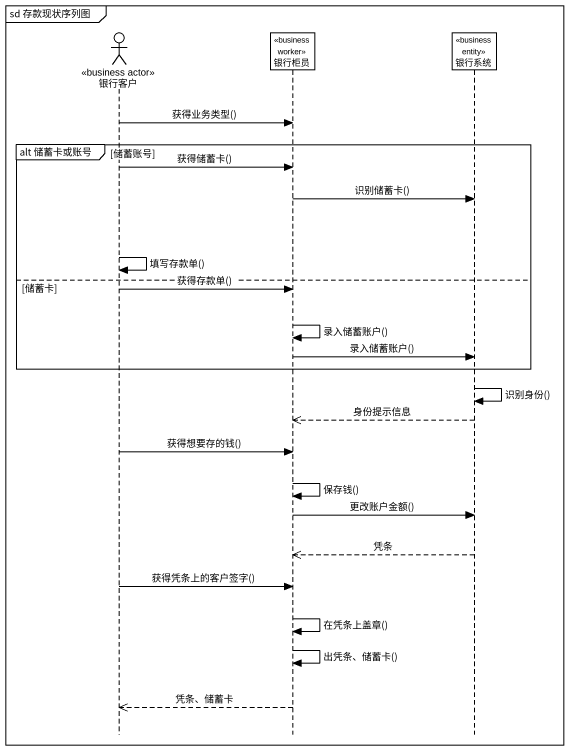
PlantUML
@startuml
mainframe sd 存款现状序列图
hide footbox
actor 银行客户 <<business actor>>
participant 银行柜员 <<business worker>>
participant 银行系统 <<business entity>>

银行客户 -> 银行柜员 : 获得业务类型()
group alt 储蓄卡或账号 [储蓄账号]
  银行客户 -> 银行柜员 : 获得储蓄卡()
  银行柜员 -> 银行系统 : 识别储蓄卡()
  银行客户 -> 银行客户 : 填写存款单()
else 储蓄卡
  银行客户 -> 银行柜员 : 获得存款单()
  银行柜员 -> 银行柜员 : 录入储蓄账户()
  银行柜员 -> 银行系统 : 录入储蓄账户()
end
银行系统 -> 银行系统 : 识别身份()
银行系统 -->> 银行柜员 : 身份提示信息
银行客户 -> 银行柜员 : 获得想要存的钱()
银行柜员 -> 银行柜员 : 保存钱()
银行柜员 -> 银行系统 : 更改账户金额()
银行系统 -->> 银行柜员 : 凭条
银行客户 -> 银行柜员 : 获得凭条上的客户签字()
银行柜员 -> 银行柜员 : 在凭条上盖章()
银行柜员 -> 银行柜员 : 出凭条、储蓄卡()
银行柜员 -->> 银行客户 : 凭条、储蓄卡
@enduml
